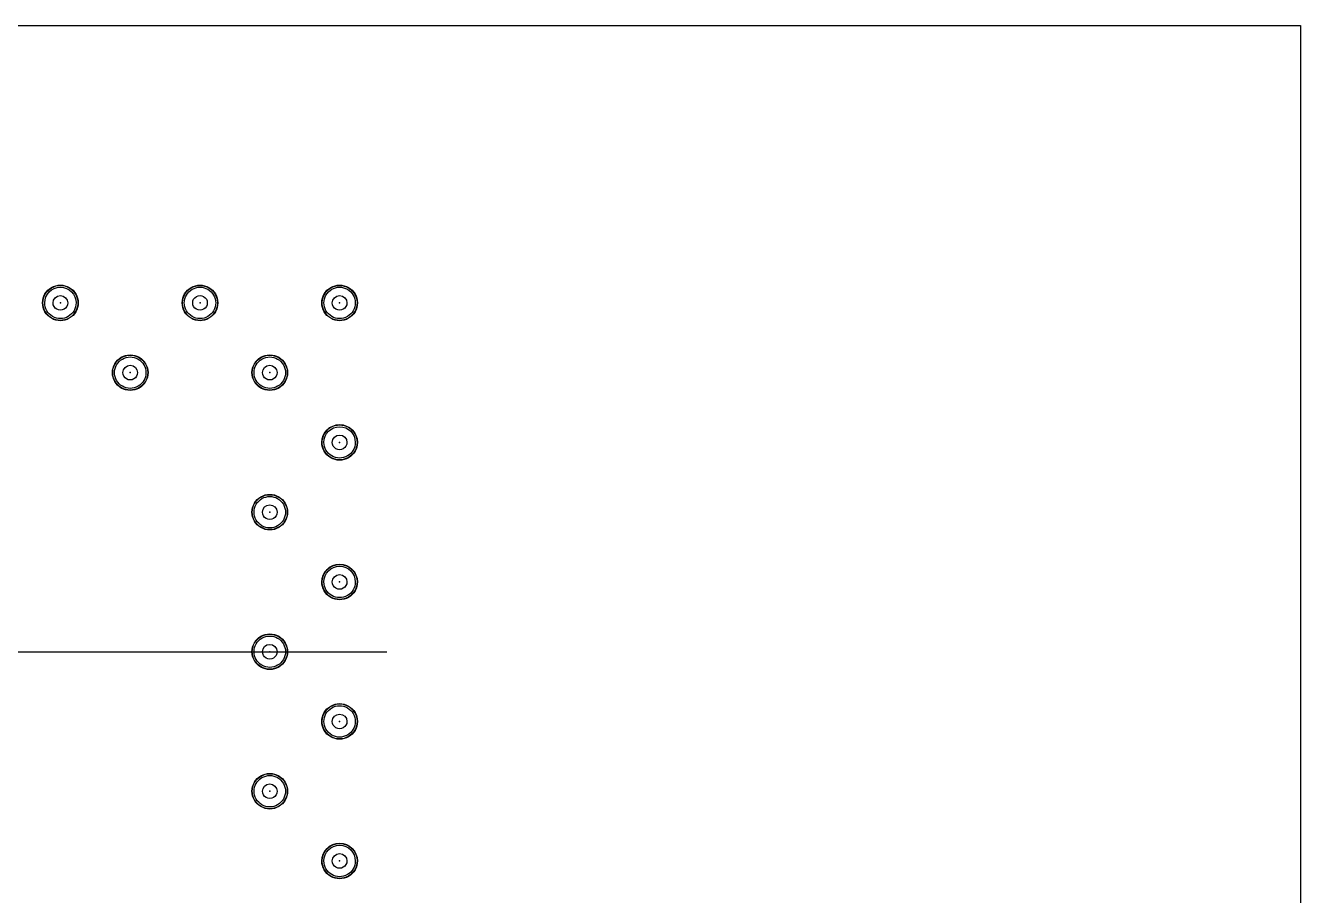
# Model space of a CAD drawing. Header units: millimetres. Extents: x 24815 to 37444, y -10619 to 6020.
# Drawn here: x 28151.82 to 28175.02, y 5893.61 to 5909.45 of the extents above; entities that cross this region are included whole.
import ezdxf

# ---------------------------------------------------------------- set-up
doc = ezdxf.new("R2010")
doc.units = ezdxf.units.MM

# ---------------------------------------------------------------- blocks, each defined once
blk = doc.blocks.new('A$C3CC6408C')
at = {"color": 2}
for p, q in [((-241.974, 0), (0, 0)), ((0, 0), (0, -218.895)), ((-36.124, -11.4), (-16.624, -11.4)), ((-36.124, -11.4), (-16.624, -11.4))]:
    blk.add_line(p, q, dxfattribs=at)
at = {"color": 2, "extrusion": (0, 0, -1)}
for centre, major_axis, start_param, end_param in [((-22.564, -5.05), (-0.229, 0.229), 5.497787, 8.63938), ((-22.564, -5.05), (-0.229, 0.229), 5.497787, 8.63938), ((-22.564, -5.05), (-0.225, 0.225), 5.497787, 8.63938), ((-22.564, -5.05), (-0.225, 0.225), 5.497787, 8.63938), ((-22.564, -5.05), (0.202, 0.202), 3.926991, 7.068583), ((-22.564, -5.05), (0.202, 0.202), 3.926991, 7.068583), ((-22.564, -5.05), (0.202, 0.202), 3.926991, 7.068583), ((-22.564, -5.05), (0.202, 0.202), 3.926991, 7.068583), ((-22.564, -5.05), (0.202, 0.202), 3.926991, 7.068583), ((-22.564, -5.05), (0.202, 0.202), 3.926991, 7.068583), ((-22.564, -5.05), (0.202, 0.202), 3.926991, 7.068583), ((-22.564, -5.05), (0.202, 0.202), 3.926991, 7.068583), ((-22.564, -5.05), (0.202, 0.202), 3.926991, 7.068583), ((-22.564, -5.05), (0.202, 0.202), 3.926991, 7.068583), ((-22.564, -5.05), (0.202, 0.202), 3.926991, 7.068583), ((-20.024, -5.05), (-0.229, 0.229), 5.497787, 8.63938), ((-20.024, -5.05), (-0.229, 0.229), 5.497787, 8.63938), ((-20.024, -5.05), (0.225, 0.225), 3.926991, 7.068583), ((-20.024, -5.05), (0.225, 0.225), 3.926991, 7.068583), ((-20.024, -5.05), (-0.202, 0.202), 5.497787, 8.63938), ((-20.024, -5.05), (-0.202, 0.202), 5.497787, 8.63938), ((-20.024, -5.05), (-0.202, 0.202), 5.497787, 8.63938), ((-20.024, -5.05), (-0.202, 0.202), 5.497787, 8.63938), ((-20.024, -5.05), (-0.202, 0.202), 5.497787, 8.63938), ((-20.024, -5.05), (-0.202, 0.202), 5.497787, 8.63938), ((-20.024, -5.05), (-0.202, 0.202), 5.497787, 8.63938), ((-20.024, -5.05), (-0.202, 0.202), 5.497787, 8.63938), ((-20.024, -5.05), (-0.202, 0.202), 5.497787, 8.63938), ((-20.024, -5.05), (-0.202, 0.202), 5.497787, 8.63938), ((-20.024, -5.05), (-0.202, 0.202), 5.497787, 8.63938), ((-17.484, -5.05), (-0.229, 0.229), 5.497787, 8.63938), ((-17.484, -5.05), (-0.229, 0.229), 5.497787, 8.63938), ((-17.484, -5.05), (0.225, 0.225), 3.926991, 7.068583), ((-17.484, -5.05), (0.225, 0.225), 3.926991, 7.068583), ((-17.484, -5.05), (-0.202, 0.202), 5.497787, 8.63938), ((-17.484, -5.05), (-0.202, 0.202), 5.497787, 8.63938), ((-17.484, -5.05), (-0.202, 0.202), 5.497787, 8.63938), ((-17.484, -5.05), (-0.202, 0.202), 5.497787, 8.63938), ((-17.484, -5.05), (-0.202, 0.202), 5.497787, 8.63938), ((-17.484, -5.05), (-0.202, 0.202), 5.497787, 8.63938), ((-17.484, -5.05), (-0.202, 0.202), 5.497787, 8.63938), ((-17.484, -5.05), (-0.202, 0.202), 5.497787, 8.63938), ((-17.484, -5.05), (-0.202, 0.202), 5.497787, 8.63938), ((-17.484, -5.05), (-0.202, 0.202), 5.497787, 8.63938), ((-17.484, -5.05), (-0.202, 0.202), 5.497787, 8.63938), ((-22.564, -5.05), (0.229, 0.229), 0.785398, 3.926991), ((-22.564, -5.05), (0.229, 0.229), 0.785398, 3.926991), ((-22.564, -5.05), (0.225, 0.225), 0.785398, 3.926991), ((-22.564, -5.05), (0.225, 0.225), 0.785398, 3.926991), ((-22.564, -5.05), (0.202, 0.202), 0.785398, 3.926991), ((-22.564, -5.05), (0.202, 0.202), 0.785398, 3.926991), ((-22.564, -5.05), (0.202, 0.202), 0.785398, 3.926991), ((-22.564, -5.05), (0.202, 0.202), 0.785398, 3.926991), ((-22.564, -5.05), (0.202, 0.202), 0.785398, 3.926991), ((-22.564, -5.05), (0.202, 0.202), 0.785398, 3.926991), ((-22.564, -5.05), (0.202, 0.202), 0.785398, 3.926991), ((-22.564, -5.05), (0.202, 0.202), 0.785398, 3.926991), ((-22.564, -5.05), (0.202, 0.202), 0.785398, 3.926991), ((-22.564, -5.05), (0.202, 0.202), 0.785398, 3.926991), ((-22.564, -5.05), (0.202, 0.202), 0.785398, 3.926991), ((-22.564, -5.05), (0.0943, 0.0943), 3.926991, 7.068583), ((-22.564, -5.05), (0.0943, 0.0943), 3.926991, 7.068583), ((-22.564, -5.05), (-0.0943, 0.0943), 2.356194, 5.497787), ((-22.564, -5.05), (-0.0943, 0.0943), 2.356194, 5.497787), ((-20.024, -5.05), (0.229, 0.229), 0.785398, 3.926991), ((-20.024, -5.05), (0.229, 0.229), 0.785398, 3.926991), ((-20.024, -5.05), (0.225, 0.225), 0.785398, 3.926991), ((-20.024, -5.05), (0.225, 0.225), 0.785398, 3.926991), ((-20.024, -5.05), (0.202, 0.202), 0.785398, 3.926991), ((-20.024, -5.05), (0.202, 0.202), 0.785398, 3.926991), ((-20.024, -5.05), (0.202, 0.202), 0.785398, 3.926991), ((-20.024, -5.05), (0.202, 0.202), 0.785398, 3.926991), ((-20.024, -5.05), (0.202, 0.202), 0.785398, 3.926991), ((-20.024, -5.05), (0.202, 0.202), 0.785398, 3.926991), ((-20.024, -5.05), (0.202, 0.202), 0.785398, 3.926991), ((-20.024, -5.05), (0.202, 0.202), 0.785398, 3.926991), ((-20.024, -5.05), (0.202, 0.202), 0.785398, 3.926991), ((-20.024, -5.05), (0.202, 0.202), 0.785398, 3.926991), ((-20.024, -5.05), (0.202, 0.202), 0.785398, 3.926991), ((-20.024, -5.05), (-0.0943, 0.0943), 5.497787, 8.63938), ((-20.024, -5.05), (-0.0943, 0.0943), 5.497787, 8.63938), ((-20.024, -5.05), (-0.0943, 0.0943), 2.356194, 5.497787), ((-20.024, -5.05), (-0.0943, 0.0943), 2.356194, 5.497787), ((-17.484, -5.05), (0.229, 0.229), 0.785398, 3.926991), ((-17.484, -5.05), (0.229, 0.229), 0.785398, 3.926991), ((-17.484, -5.05), (-0.225, 0.225), 2.356194, 5.497787), ((-17.484, -5.05), (-0.225, 0.225), 2.356194, 5.497787), ((-17.484, -5.05), (-0.202, 0.202), 2.356194, 5.497787), ((-17.484, -5.05), (-0.202, 0.202), 2.356194, 5.497787), ((-17.484, -5.05), (-0.202, 0.202), 2.356194, 5.497787), ((-17.484, -5.05), (-0.202, 0.202), 2.356194, 5.497787), ((-17.484, -5.05), (-0.202, 0.202), 2.356194, 5.497787), ((-17.484, -5.05), (-0.202, 0.202), 2.356194, 5.497787), ((-17.484, -5.05), (-0.202, 0.202), 2.356194, 5.497787), ((-17.484, -5.05), (-0.202, 0.202), 2.356194, 5.497787), ((-17.484, -5.05), (-0.202, 0.202), 2.356194, 5.497787), ((-17.484, -5.05), (-0.202, 0.202), 2.356194, 5.497787), ((-17.484, -5.05), (-0.202, 0.202), 2.356194, 5.497787), ((-17.484, -5.05), (0.0943, 0.0943), 3.926991, 7.068583), ((-17.484, -5.05), (0.0943, 0.0943), 3.926991, 7.068583), ((-17.484, -5.05), (0.0943, 0.0943), 0.785398, 3.926991), ((-17.484, -5.05), (0.0943, 0.0943), 0.785398, 3.926991), ((-21.294, -6.32), (-0.229, 0.229), 5.497787, 8.63938), ((-21.294, -6.32), (-0.229, 0.229), 5.497787, 8.63938), ((-21.294, -6.32), (-0.225, 0.225), 5.497787, 8.63938), ((-21.294, -6.32), (-0.225, 0.225), 5.497787, 8.63938), ((-18.754, -6.32), (-0.229, 0.229), 5.497787, 8.63938), ((-18.754, -6.32), (-0.229, 0.229), 5.497787, 8.63938), ((-18.754, -6.32), (-0.225, 0.225), 5.497787, 8.63938), ((-18.754, -6.32), (-0.225, 0.225), 5.497787, 8.63938), ((-21.294, -6.32), (-0.202, 0.202), 5.497787, 8.63938), ((-21.294, -6.32), (-0.202, 0.202), 5.497787, 8.63938), ((-21.294, -6.32), (-0.202, 0.202), 5.497787, 8.63938), ((-21.294, -6.32), (-0.202, 0.202), 5.497787, 8.63938), ((-21.294, -6.32), (-0.202, 0.202), 5.497787, 8.63938), ((-21.294, -6.32), (-0.202, 0.202), 5.497787, 8.63938), ((-21.294, -6.32), (-0.202, 0.202), 5.497787, 8.63938), ((-21.294, -6.32), (-0.202, 0.202), 5.497787, 8.63938), ((-21.294, -6.32), (-0.202, 0.202), 5.497787, 8.63938), ((-21.294, -6.32), (-0.202, 0.202), 5.497787, 8.63938), ((-21.294, -6.32), (-0.202, 0.202), 5.497787, 8.63938), ((-21.294, -6.32), (0.0943, 0.0943), 3.926991, 7.068583), ((-21.294, -6.32), (0.0943, 0.0943), 3.926991, 7.068583), ((-18.754, -6.32), (-0.202, 0.202), 5.497787, 8.63938), ((-18.754, -6.32), (-0.202, 0.202), 5.497787, 8.63938), ((-18.754, -6.32), (-0.202, 0.202), 5.497787, 8.63938), ((-18.754, -6.32), (-0.202, 0.202), 5.497787, 8.63938), ((-18.754, -6.32), (-0.202, 0.202), 5.497787, 8.63938), ((-18.754, -6.32), (-0.202, 0.202), 5.497787, 8.63938), ((-18.754, -6.32), (-0.202, 0.202), 5.497787, 8.63938), ((-18.754, -6.32), (-0.202, 0.202), 5.497787, 8.63938), ((-18.754, -6.32), (-0.202, 0.202), 5.497787, 8.63938), ((-18.754, -6.32), (-0.202, 0.202), 5.497787, 8.63938), ((-18.754, -6.32), (-0.202, 0.202), 5.497787, 8.63938), ((-18.754, -6.32), (0.0943, 0.0943), 3.926991, 7.068583), ((-18.754, -6.32), (0.0943, 0.0943), 3.926991, 7.068583), ((-21.294, -6.32), (0.229, 0.229), 0.785398, 3.926991), ((-21.294, -6.32), (0.229, 0.229), 0.785398, 3.926991), ((-21.294, -6.32), (-0.225, 0.225), 2.356194, 5.497787), ((-21.294, -6.32), (-0.225, 0.225), 2.356194, 5.497787), ((-21.294, -6.32), (-0.202, 0.202), 2.356194, 5.497787), ((-21.294, -6.32), (-0.202, 0.202), 2.356194, 5.497787), ((-21.294, -6.32), (-0.202, 0.202), 2.356194, 5.497787), ((-21.294, -6.32), (-0.202, 0.202), 2.356194, 5.497787), ((-21.294, -6.32), (-0.202, 0.202), 2.356194, 5.497787), ((-21.294, -6.32), (-0.202, 0.202), 2.356194, 5.497787), ((-21.294, -6.32), (-0.202, 0.202), 2.356194, 5.497787), ((-21.294, -6.32), (-0.202, 0.202), 2.356194, 5.497787), ((-21.294, -6.32), (-0.202, 0.202), 2.356194, 5.497787), ((-21.294, -6.32), (-0.202, 0.202), 2.356194, 5.497787), ((-21.294, -6.32), (-0.202, 0.202), 2.356194, 5.497787), ((-21.294, -6.32), (0.0943, 0.0943), 0.785398, 3.926991), ((-21.294, -6.32), (0.0943, 0.0943), 0.785398, 3.926991), ((-18.754, -6.32), (0.229, 0.229), 0.785398, 3.926991), ((-18.754, -6.32), (0.229, 0.229), 0.785398, 3.926991), ((-18.754, -6.32), (0.225, 0.225), 0.785398, 3.926991), ((-18.754, -6.32), (0.225, 0.225), 0.785398, 3.926991), ((-18.754, -6.32), (0.202, 0.202), 0.785398, 3.926991), ((-18.754, -6.32), (0.202, 0.202), 0.785398, 3.926991), ((-18.754, -6.32), (0.202, 0.202), 0.785398, 3.926991), ((-18.754, -6.32), (0.202, 0.202), 0.785398, 3.926991), ((-18.754, -6.32), (0.202, 0.202), 0.785398, 3.926991), ((-18.754, -6.32), (0.202, 0.202), 0.785398, 3.926991), ((-18.754, -6.32), (0.202, 0.202), 0.785398, 3.926991), ((-18.754, -6.32), (0.202, 0.202), 0.785398, 3.926991), ((-18.754, -6.32), (0.202, 0.202), 0.785398, 3.926991), ((-18.754, -6.32), (0.202, 0.202), 0.785398, 3.926991), ((-18.754, -6.32), (0.202, 0.202), 0.785398, 3.926991), ((-18.754, -6.32), (0.0943, 0.0943), 0.785398, 3.926991), ((-18.754, -6.32), (0.0943, 0.0943), 0.785398, 3.926991), ((-17.484, -7.59), (0.229, 0.229), 3.926991, 7.068583), ((-17.484, -7.59), (0.229, 0.229), 3.926991, 7.068583), ((-17.484, -7.59), (-0.225, 0.225), 5.497787, 8.63938), ((-17.484, -7.59), (-0.225, 0.225), 5.497787, 8.63938), ((-17.484, -7.59), (0.202, 0.202), 3.926991, 7.068583), ((-17.484, -7.59), (0.202, 0.202), 3.926991, 7.068583), ((-17.484, -7.59), (0.202, 0.202), 3.926991, 7.068583), ((-17.484, -7.59), (0.202, 0.202), 3.926991, 7.068583), ((-17.484, -7.59), (0.202, 0.202), 3.926991, 7.068583), ((-17.484, -7.59), (0.202, 0.202), 3.926991, 7.068583), ((-17.484, -7.59), (0.202, 0.202), 3.926991, 7.068583), ((-17.484, -7.59), (0.202, 0.202), 3.926991, 7.068583), ((-17.484, -7.59), (0.202, 0.202), 3.926991, 7.068583), ((-17.484, -7.59), (0.202, 0.202), 3.926991, 7.068583), ((-17.484, -7.59), (0.202, 0.202), 3.926991, 7.068583), ((-17.484, -7.59), (0.229, 0.229), 0.785398, 3.926991), ((-17.484, -7.59), (0.229, 0.229), 0.785398, 3.926991), ((-17.484, -7.59), (-0.225, 0.225), 2.356194, 5.497787), ((-17.484, -7.59), (-0.225, 0.225), 2.356194, 5.497787), ((-17.484, -7.59), (-0.202, 0.202), 2.356194, 5.497787), ((-17.484, -7.59), (-0.202, 0.202), 2.356194, 5.497787), ((-17.484, -7.59), (-0.202, 0.202), 2.356194, 5.497787), ((-17.484, -7.59), (-0.202, 0.202), 2.356194, 5.497787), ((-17.484, -7.59), (-0.202, 0.202), 2.356194, 5.497787), ((-17.484, -7.59), (-0.202, 0.202), 2.356194, 5.497787), ((-17.484, -7.59), (-0.202, 0.202), 2.356194, 5.497787), ((-17.484, -7.59), (-0.202, 0.202), 2.356194, 5.497787), ((-17.484, -7.59), (-0.202, 0.202), 2.356194, 5.497787), ((-17.484, -7.59), (-0.202, 0.202), 2.356194, 5.497787), ((-17.484, -7.59), (-0.202, 0.202), 2.356194, 5.497787), ((-17.484, -7.59), (0.0943, 0.0943), 3.926991, 7.068583), ((-17.484, -7.59), (0.0943, 0.0943), 3.926991, 7.068583), ((-17.484, -7.59), (0.0943, 0.0943), 0.785398, 3.926991), ((-17.484, -7.59), (0.0943, 0.0943), 0.785398, 3.926991), ((-18.754, -8.86), (-0.229, 0.229), 5.497787, 8.63938), ((-18.754, -8.86), (-0.229, 0.229), 5.497787, 8.63938), ((-18.754, -8.86), (-0.225, 0.225), 5.497787, 8.63938), ((-18.754, -8.86), (-0.225, 0.225), 5.497787, 8.63938), ((-18.754, -8.86), (-0.202, 0.202), 5.497787, 8.63938), ((-18.754, -8.86), (-0.202, 0.202), 5.497787, 8.63938), ((-18.754, -8.86), (-0.202, 0.202), 5.497787, 8.63938), ((-18.754, -8.86), (-0.202, 0.202), 5.497787, 8.63938), ((-18.754, -8.86), (-0.202, 0.202), 5.497787, 8.63938), ((-18.754, -8.86), (-0.202, 0.202), 5.497787, 8.63938), ((-18.754, -8.86), (-0.202, 0.202), 5.497787, 8.63938), ((-18.754, -8.86), (-0.202, 0.202), 5.497787, 8.63938), ((-18.754, -8.86), (-0.202, 0.202), 5.497787, 8.63938), ((-18.754, -8.86), (-0.202, 0.202), 5.497787, 8.63938), ((-18.754, -8.86), (-0.202, 0.202), 5.497787, 8.63938), ((-18.754, -8.86), (0.0943, 0.0943), 3.926991, 7.068583), ((-18.754, -8.86), (0.0943, 0.0943), 3.926991, 7.068583), ((-18.754, -8.86), (-0.229, 0.229), 2.356194, 5.497787), ((-18.754, -8.86), (-0.229, 0.229), 2.356194, 5.497787), ((-18.754, -8.86), (0.225, 0.225), 0.785398, 3.926991), ((-18.754, -8.86), (0.225, 0.225), 0.785398, 3.926991), ((-18.754, -8.86), (-0.202, 0.202), 2.356194, 5.497787), ((-18.754, -8.86), (-0.202, 0.202), 2.356194, 5.497787), ((-18.754, -8.86), (-0.202, 0.202), 2.356194, 5.497787), ((-18.754, -8.86), (-0.202, 0.202), 2.356194, 5.497787), ((-18.754, -8.86), (-0.202, 0.202), 2.356194, 5.497787), ((-18.754, -8.86), (-0.202, 0.202), 2.356194, 5.497787), ((-18.754, -8.86), (-0.202, 0.202), 2.356194, 5.497787), ((-18.754, -8.86), (-0.202, 0.202), 2.356194, 5.497787), ((-18.754, -8.86), (-0.202, 0.202), 2.356194, 5.497787), ((-18.754, -8.86), (-0.202, 0.202), 2.356194, 5.497787), ((-18.754, -8.86), (-0.202, 0.202), 2.356194, 5.497787), ((-18.754, -8.86), (0.0943, 0.0943), 0.785398, 3.926991), ((-18.754, -8.86), (0.0943, 0.0943), 0.785398, 3.926991), ((-17.484, -10.13), (0.229, 0.229), 3.926991, 7.068583), ((-17.484, -10.13), (0.229, 0.229), 3.926991, 7.068583), ((-17.484, -10.13), (0.225, 0.225), 3.926991, 7.068583), ((-17.484, -10.13), (0.225, 0.225), 3.926991, 7.068583), ((-17.484, -10.13), (0.202, 0.202), 3.926991, 7.068583), ((-17.484, -10.13), (0.202, 0.202), 3.926991, 7.068583), ((-17.484, -10.13), (0.202, 0.202), 3.926991, 7.068583), ((-17.484, -10.13), (0.202, 0.202), 3.926991, 7.068583), ((-17.484, -10.13), (0.202, 0.202), 3.926991, 7.068583), ((-17.484, -10.13), (0.202, 0.202), 3.926991, 7.068583), ((-17.484, -10.13), (0.202, 0.202), 3.926991, 7.068583), ((-17.484, -10.13), (0.202, 0.202), 3.926991, 7.068583), ((-17.484, -10.13), (0.202, 0.202), 3.926991, 7.068583), ((-17.484, -10.13), (0.202, 0.202), 3.926991, 7.068583), ((-17.484, -10.13), (0.202, 0.202), 3.926991, 7.068583), ((-17.484, -10.13), (-0.229, 0.229), 2.356194, 5.497787), ((-17.484, -10.13), (-0.229, 0.229), 2.356194, 5.497787), ((-17.484, -10.13), (-0.225, 0.225), 2.356194, 5.497787), ((-17.484, -10.13), (-0.225, 0.225), 2.356194, 5.497787), ((-17.484, -10.13), (-0.202, 0.202), 2.356194, 5.497787), ((-17.484, -10.13), (-0.202, 0.202), 2.356194, 5.497787), ((-17.484, -10.13), (-0.202, 0.202), 2.356194, 5.497787), ((-17.484, -10.13), (-0.202, 0.202), 2.356194, 5.497787), ((-17.484, -10.13), (-0.202, 0.202), 2.356194, 5.497787), ((-17.484, -10.13), (-0.202, 0.202), 2.356194, 5.497787), ((-17.484, -10.13), (-0.202, 0.202), 2.356194, 5.497787), ((-17.484, -10.13), (-0.202, 0.202), 2.356194, 5.497787), ((-17.484, -10.13), (-0.202, 0.202), 2.356194, 5.497787), ((-17.484, -10.13), (-0.202, 0.202), 2.356194, 5.497787), ((-17.484, -10.13), (-0.202, 0.202), 2.356194, 5.497787), ((-17.484, -10.13), (0.0943, 0.0943), 3.926991, 7.068583), ((-17.484, -10.13), (0.0943, 0.0943), 3.926991, 7.068583), ((-17.484, -10.13), (0.0943, 0.0943), 0.785398, 3.926991), ((-17.484, -10.13), (0.0943, 0.0943), 0.785398, 3.926991), ((-18.754, -11.4), (-0.229, 0.229), 5.497787, 8.63938), ((-18.754, -11.4), (-0.229, 0.229), 5.497787, 8.63938), ((-18.754, -11.4), (-0.225, 0.225), 5.497787, 8.63938), ((-18.754, -11.4), (-0.225, 0.225), 5.497787, 8.63938), ((-18.754, -11.4), (-0.202, 0.202), 5.497787, 8.63938), ((-18.754, -11.4), (-0.202, 0.202), 5.497787, 8.63938), ((-18.754, -11.4), (-0.202, 0.202), 5.497787, 8.63938), ((-18.754, -11.4), (-0.202, 0.202), 5.497787, 8.63938), ((-18.754, -11.4), (-0.202, 0.202), 5.497787, 8.63938), ((-18.754, -11.4), (-0.202, 0.202), 5.497787, 8.63938), ((-18.754, -11.4), (-0.202, 0.202), 5.497787, 8.63938), ((-18.754, -11.4), (-0.202, 0.202), 5.497787, 8.63938), ((-18.754, -11.4), (-0.202, 0.202), 5.497787, 8.63938), ((-18.754, -11.4), (-0.202, 0.202), 5.497787, 8.63938), ((-18.754, -11.4), (-0.202, 0.202), 5.497787, 8.63938), ((-18.754, -11.4), (0.0943, 0.0943), 3.926991, 7.068583), ((-18.754, -11.4), (0.0943, 0.0943), 3.926991, 7.068583), ((-18.754, -11.4), (0.229, 0.229), 0.785398, 3.926991), ((-18.754, -11.4), (0.229, 0.229), 0.785398, 3.926991), ((-18.754, -11.4), (0.225, 0.225), 0.785398, 3.926991), ((-18.754, -11.4), (0.225, 0.225), 0.785398, 3.926991), ((-18.754, -11.4), (0.202, 0.202), 0.785398, 3.926991), ((-18.754, -11.4), (0.202, 0.202), 0.785398, 3.926991), ((-18.754, -11.4), (0.202, 0.202), 0.785398, 3.926991), ((-18.754, -11.4), (0.202, 0.202), 0.785398, 3.926991), ((-18.754, -11.4), (0.202, 0.202), 0.785398, 3.926991), ((-18.754, -11.4), (0.202, 0.202), 0.785398, 3.926991), ((-18.754, -11.4), (0.202, 0.202), 0.785398, 3.926991), ((-18.754, -11.4), (0.202, 0.202), 0.785398, 3.926991), ((-18.754, -11.4), (0.202, 0.202), 0.785398, 3.926991), ((-18.754, -11.4), (0.202, 0.202), 0.785398, 3.926991), ((-18.754, -11.4), (0.202, 0.202), 0.785398, 3.926991), ((-18.754, -11.4), (0.0943, 0.0943), 0.785398, 3.926991), ((-18.754, -11.4), (0.0943, 0.0943), 0.785398, 3.926991), ((-17.484, -12.67), (-0.229, 0.229), 5.497787, 8.63938), ((-17.484, -12.67), (-0.229, 0.229), 5.497787, 8.63938), ((-17.484, -12.67), (0.225, 0.225), 3.926991, 7.068583), ((-17.484, -12.67), (0.225, 0.225), 3.926991, 7.068583), ((-17.484, -12.67), (-0.202, 0.202), 5.497787, 8.63938), ((-17.484, -12.67), (-0.202, 0.202), 5.497787, 8.63938), ((-17.484, -12.67), (-0.202, 0.202), 5.497787, 8.63938), ((-17.484, -12.67), (-0.202, 0.202), 5.497787, 8.63938), ((-17.484, -12.67), (-0.202, 0.202), 5.497787, 8.63938), ((-17.484, -12.67), (-0.202, 0.202), 5.497787, 8.63938), ((-17.484, -12.67), (-0.202, 0.202), 5.497787, 8.63938), ((-17.484, -12.67), (-0.202, 0.202), 5.497787, 8.63938), ((-17.484, -12.67), (-0.202, 0.202), 5.497787, 8.63938), ((-17.484, -12.67), (-0.202, 0.202), 5.497787, 8.63938), ((-17.484, -12.67), (-0.202, 0.202), 5.497787, 8.63938), ((-17.484, -12.67), (0.229, 0.229), 0.785398, 3.926991), ((-17.484, -12.67), (0.229, 0.229), 0.785398, 3.926991), ((-17.484, -12.67), (-0.225, 0.225), 2.356194, 5.497787), ((-17.484, -12.67), (-0.225, 0.225), 2.356194, 5.497787), ((-17.484, -12.67), (-0.202, 0.202), 2.356194, 5.497787), ((-17.484, -12.67), (-0.202, 0.202), 2.356194, 5.497787), ((-17.484, -12.67), (-0.202, 0.202), 2.356194, 5.497787), ((-17.484, -12.67), (-0.202, 0.202), 2.356194, 5.497787), ((-17.484, -12.67), (-0.202, 0.202), 2.356194, 5.497787), ((-17.484, -12.67), (-0.202, 0.202), 2.356194, 5.497787), ((-17.484, -12.67), (-0.202, 0.202), 2.356194, 5.497787), ((-17.484, -12.67), (-0.202, 0.202), 2.356194, 5.497787), ((-17.484, -12.67), (-0.202, 0.202), 2.356194, 5.497787), ((-17.484, -12.67), (-0.202, 0.202), 2.356194, 5.497787), ((-17.484, -12.67), (-0.202, 0.202), 2.356194, 5.497787), ((-17.484, -12.67), (0.0943, 0.0943), 3.926991, 7.068583), ((-17.484, -12.67), (0.0943, 0.0943), 3.926991, 7.068583), ((-17.484, -12.67), (0.0943, 0.0943), 0.785398, 3.926991), ((-17.484, -12.67), (0.0943, 0.0943), 0.785398, 3.926991), ((-18.754, -13.94), (-0.229, 0.229), 5.497787, 8.63938), ((-18.754, -13.94), (-0.229, 0.229), 5.497787, 8.63938), ((-18.754, -13.94), (-0.225, 0.225), 5.497787, 8.63938), ((-18.754, -13.94), (-0.225, 0.225), 5.497787, 8.63938), ((-18.754, -13.94), (-0.202, 0.202), 5.497787, 8.63938), ((-18.754, -13.94), (-0.202, 0.202), 5.497787, 8.63938), ((-18.754, -13.94), (-0.202, 0.202), 5.497787, 8.63938), ((-18.754, -13.94), (-0.202, 0.202), 5.497787, 8.63938), ((-18.754, -13.94), (-0.202, 0.202), 5.497787, 8.63938), ((-18.754, -13.94), (-0.202, 0.202), 5.497787, 8.63938), ((-18.754, -13.94), (-0.202, 0.202), 5.497787, 8.63938), ((-18.754, -13.94), (-0.202, 0.202), 5.497787, 8.63938), ((-18.754, -13.94), (-0.202, 0.202), 5.497787, 8.63938), ((-18.754, -13.94), (-0.202, 0.202), 5.497787, 8.63938), ((-18.754, -13.94), (-0.202, 0.202), 5.497787, 8.63938), ((-18.754, -13.94), (0.0943, 0.0943), 3.926991, 7.068583), ((-18.754, -13.94), (0.0943, 0.0943), 3.926991, 7.068583), ((-18.754, -13.94), (0.229, 0.229), 0.785398, 3.926991), ((-18.754, -13.94), (0.229, 0.229), 0.785398, 3.926991), ((-18.754, -13.94), (-0.225, 0.225), 2.356194, 5.497787), ((-18.754, -13.94), (-0.225, 0.225), 2.356194, 5.497787), ((-18.754, -13.94), (-0.202, 0.202), 2.356194, 5.497787), ((-18.754, -13.94), (-0.202, 0.202), 2.356194, 5.497787), ((-18.754, -13.94), (-0.202, 0.202), 2.356194, 5.497787), ((-18.754, -13.94), (-0.202, 0.202), 2.356194, 5.497787), ((-18.754, -13.94), (-0.202, 0.202), 2.356194, 5.497787), ((-18.754, -13.94), (-0.202, 0.202), 2.356194, 5.497787), ((-18.754, -13.94), (-0.202, 0.202), 2.356194, 5.497787), ((-18.754, -13.94), (-0.202, 0.202), 2.356194, 5.497787), ((-18.754, -13.94), (-0.202, 0.202), 2.356194, 5.497787), ((-18.754, -13.94), (-0.202, 0.202), 2.356194, 5.497787), ((-18.754, -13.94), (-0.202, 0.202), 2.356194, 5.497787), ((-18.754, -13.94), (0.0943, 0.0943), 0.785398, 3.926991), ((-18.754, -13.94), (0.0943, 0.0943), 0.785398, 3.926991), ((-17.484, -15.21), (0.229, 0.229), 3.926991, 7.068583), ((-17.484, -15.21), (0.229, 0.229), 3.926991, 7.068583), ((-17.484, -15.21), (0.225, 0.225), 3.926991, 7.068583), ((-17.484, -15.21), (0.225, 0.225), 3.926991, 7.068583), ((-17.484, -15.21), (0.202, 0.202), 3.926991, 7.068583), ((-17.484, -15.21), (0.202, 0.202), 3.926991, 7.068583), ((-17.484, -15.21), (0.202, 0.202), 3.926991, 7.068583), ((-17.484, -15.21), (0.202, 0.202), 3.926991, 7.068583), ((-17.484, -15.21), (0.202, 0.202), 3.926991, 7.068583), ((-17.484, -15.21), (0.202, 0.202), 3.926991, 7.068583), ((-17.484, -15.21), (0.202, 0.202), 3.926991, 7.068583), ((-17.484, -15.21), (0.202, 0.202), 3.926991, 7.068583), ((-17.484, -15.21), (0.202, 0.202), 3.926991, 7.068583), ((-17.484, -15.21), (0.202, 0.202), 3.926991, 7.068583), ((-17.484, -15.21), (0.202, 0.202), 3.926991, 7.068583), ((-17.484, -15.21), (0.0943, 0.0943), 3.926991, 7.068583), ((-17.484, -15.21), (0.0943, 0.0943), 3.926991, 7.068583), ((-17.484, -15.21), (-0.229, 0.229), 2.356194, 5.497787), ((-17.484, -15.21), (-0.229, 0.229), 2.356194, 5.497787), ((-17.484, -15.21), (-0.225, 0.225), 2.356194, 5.497787), ((-17.484, -15.21), (-0.225, 0.225), 2.356194, 5.497787), ((-17.484, -15.21), (-0.202, 0.202), 2.356194, 5.497787), ((-17.484, -15.21), (-0.202, 0.202), 2.356194, 5.497787), ((-17.484, -15.21), (-0.202, 0.202), 2.356194, 5.497787), ((-17.484, -15.21), (-0.202, 0.202), 2.356194, 5.497787), ((-17.484, -15.21), (-0.202, 0.202), 2.356194, 5.497787), ((-17.484, -15.21), (-0.202, 0.202), 2.356194, 5.497787), ((-17.484, -15.21), (-0.202, 0.202), 2.356194, 5.497787), ((-17.484, -15.21), (-0.202, 0.202), 2.356194, 5.497787), ((-17.484, -15.21), (-0.202, 0.202), 2.356194, 5.497787), ((-17.484, -15.21), (-0.202, 0.202), 2.356194, 5.497787), ((-17.484, -15.21), (-0.202, 0.202), 2.356194, 5.497787), ((-17.484, -15.21), (0.0943, 0.0943), 0.785398, 3.926991), ((-17.484, -15.21), (0.0943, 0.0943), 0.785398, 3.926991)]:
    blk.add_ellipse(centre, major_axis=major_axis, ratio=1, start_param=start_param, end_param=end_param, dxfattribs=at)
at = {"color": 2}
for p in [(-22.564, -5.05), (-20.024, -5.05), (-17.484, -5.05), (-21.294, -6.32), (-18.754, -6.32), (-17.484, -7.59), (-18.754, -8.86), (-17.484, -10.13), (-18.754, -11.4), (-17.484, -12.67), (-18.754, -13.94), (-17.484, -15.21)]:
    blk.add_point(p, dxfattribs=at)

msp = doc.modelspace()

# ---------------------------------------------------------------- block references
msp.add_blockref('A$C3CC6408C', (28175.01663, 5909.45129))

doc.saveas('drawing.dxf')
